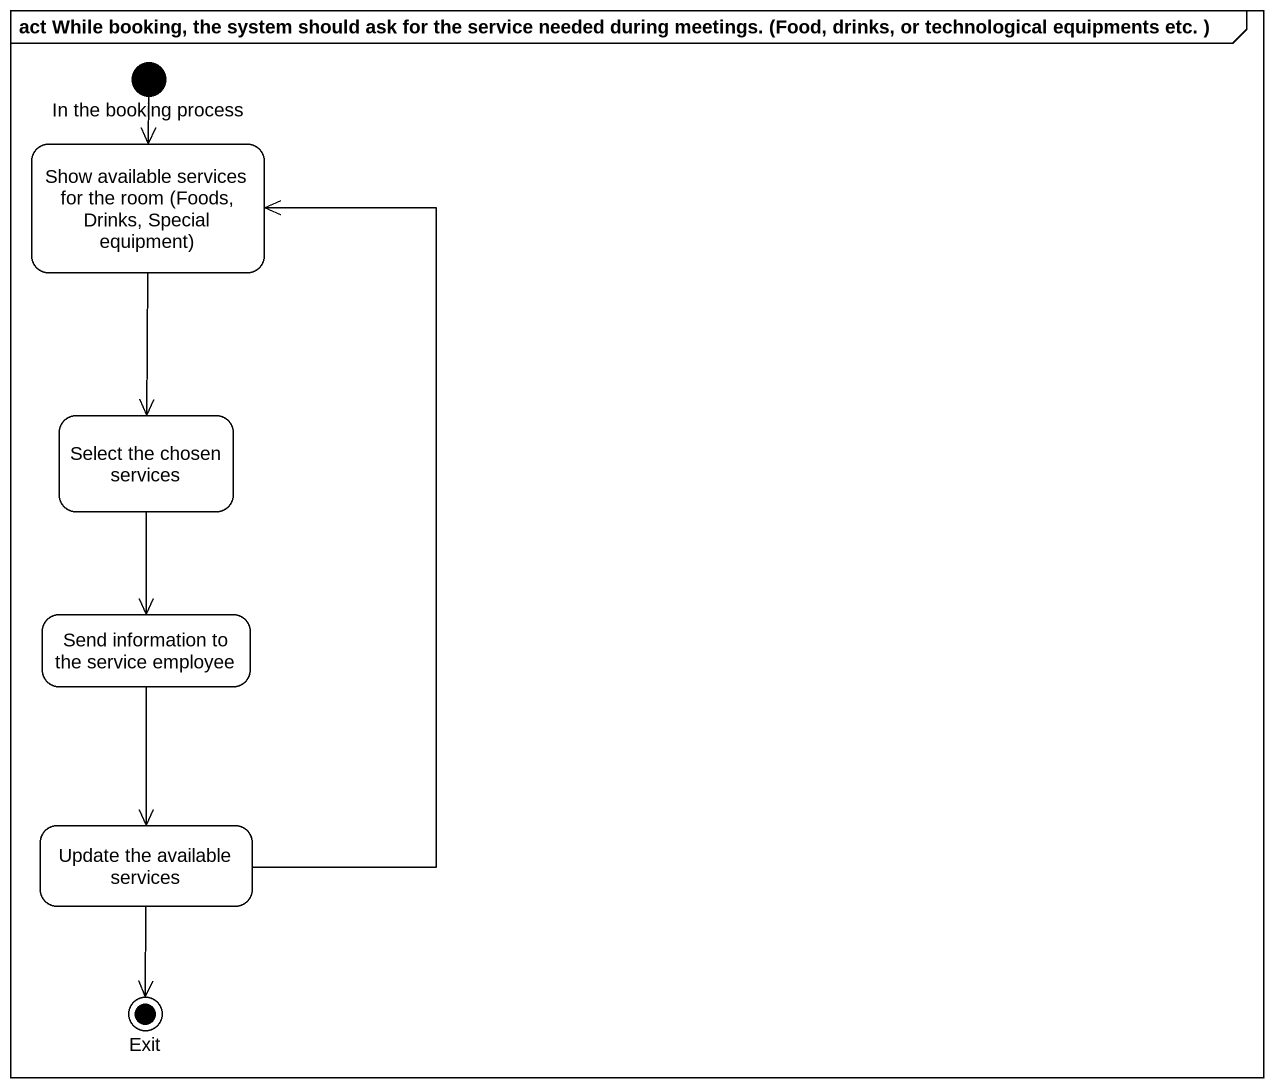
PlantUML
@startuml
mainframe act While booking, the system should ask for the service needed during meetings. (Food, drinks, or technological equipments etc. )
hide empty description
state "In the booking process" as In_the_booking_process <<start>>
state "Show available services for the room (Foods, Drinks, Special equipment)" as Show_available_services_for
state "Select the chosen services" as Select_the_chosen_services
state "Send information to the service employee" as Send_information_to_the
state "Update the available services" as Update_the_available
state Exit <<end>>
In_the_booking_process --> Show_available_services_for
Show_available_services_for --> Select_the_chosen_services
Select_the_chosen_services --> Send_information_to_the
Send_information_to_the --> Update_the_available
Update_the_available -up-> Show_available_services_for
Update_the_available --> Exit
@enduml
